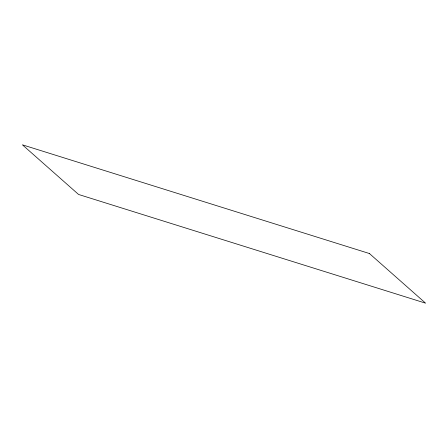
<?xml version="1.0" encoding="UTF-8"?>
<svg xmlns="http://www.w3.org/2000/svg" width="448" height="448" viewBox="0 0 448 448"><rect width="100%" height="100%" fill="white"/><g stroke="black" fill="none" stroke-linecap="round" stroke-linejoin="round"><path stroke-width="0.67" d="M369.415 253.529L22.4 144.822L78.585 194.471L425.6 303.178L369.415 253.529"/></g></svg>
